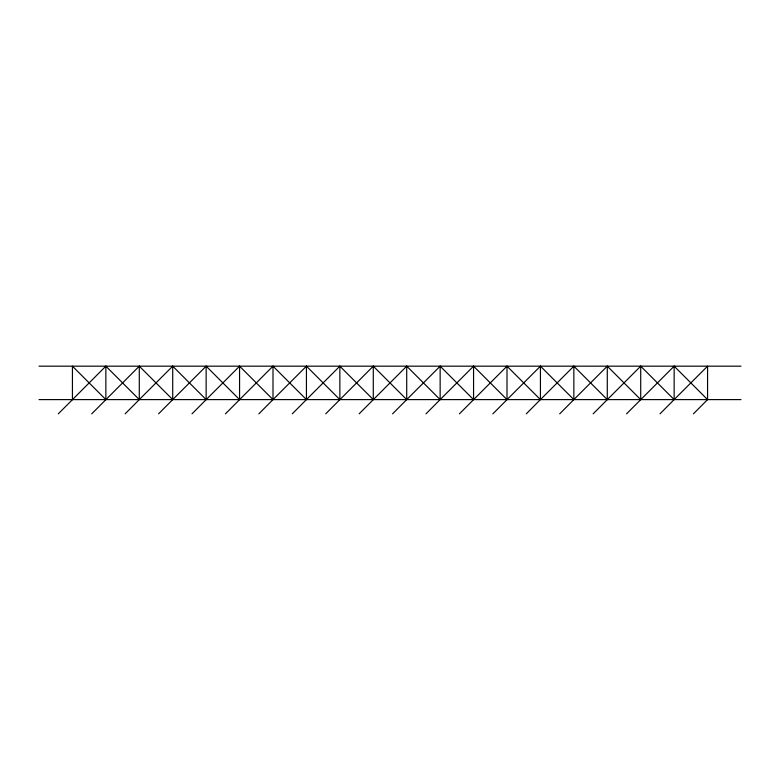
<?xml version="1.0" encoding="UTF-8"?>
<svg xmlns="http://www.w3.org/2000/svg" width="780" height="780" viewBox="0 0 780 780"><rect width="100%" height="100%" fill="white"/><g stroke="black" fill="none" stroke-linecap="round" stroke-linejoin="round"><path stroke-width="1.17" d="M58.295 413.829L105.856 366.171L139.288 399.604L125.151 413.829M91.718 413.829L139.288 366.171L172.711 399.604L158.574 413.829M192.007 413.829L239.567 366.171L273 399.604L258.863 413.829M225.439 413.829L273 366.171L306.433 399.604L292.295 413.829M325.718 413.829L373.288 366.171L406.712 399.604L392.574 413.829M359.151 413.829L406.712 366.171L440.144 399.604L426.007 413.829M459.44 413.829L507 366.171L540.433 399.604L526.295 413.829M492.863 413.829L540.433 366.171L573.856 399.604L559.718 413.829M593.151 413.829L640.712 366.171L674.144 399.604L660.007 413.829M626.574 413.829L674.144 366.171L707.567 399.604L693.44 413.829M172.711 366.171L172.711 399.604L206.144 366.171L206.144 399.604L172.711 366.171L139.288 399.604L139.288 366.171M306.433 366.171L306.433 399.604L339.856 366.171L339.856 399.604L306.433 366.171L273 399.604L273 366.171M440.144 366.171L440.144 399.604L473.567 366.171L473.567 399.604L440.144 366.171L406.712 399.604L406.712 366.171M573.856 366.171L573.856 399.604L607.288 366.171L607.288 399.604L573.856 366.171L540.433 399.604L540.433 366.171M39 366.171L741 366.171M39 399.604L741 399.604M607.288 366.171L640.712 399.604L640.712 366.171M473.567 366.171L507 399.604L507 366.171M339.856 366.171L373.288 399.604L373.288 366.171M206.144 366.171L239.567 399.604L239.567 366.171M707.567 399.604L707.567 366.171L674.144 399.604L674.144 366.171M105.856 366.171L105.856 399.604L72.433 366.171L72.433 399.604"/></g></svg>
